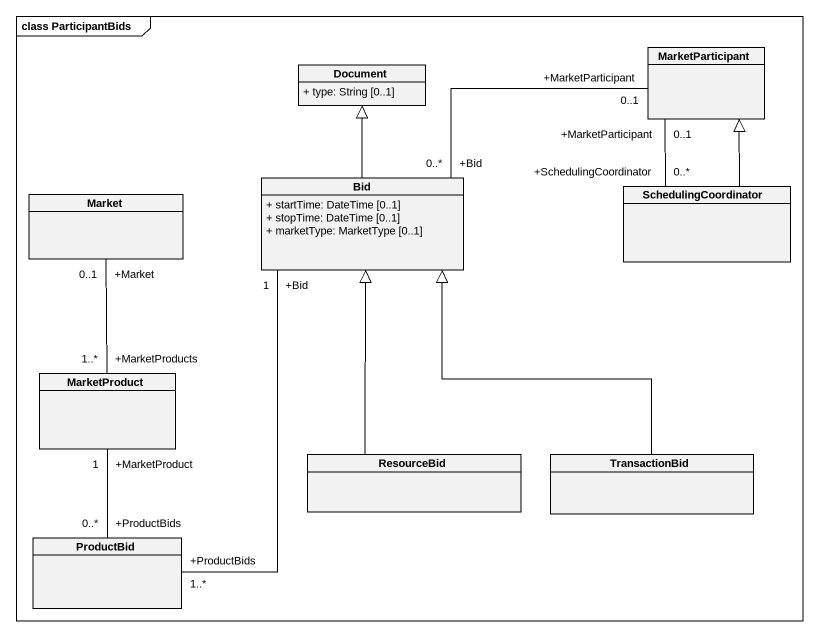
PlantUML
@startuml
mainframe class ParticipantBids
hide circle
hide empty members
skinparam classAttributeIconSize 0
class MarketParticipant
class Document {
  + type: String [0..1]
}
class Market
class Bid {
  + startTime: DateTime [0..1]
  + stopTime: DateTime [0..1]
  + marketType: MarketType [0..1]
}
class SchedulingCoordinator
class MarketProduct
class ResourceBid
class TransactionBid
class ProductBid
Bid "+Bid\n0..*" -right- "+MarketParticipant\n0..1" MarketParticipant
Bid -up-|> Document
SchedulingCoordinator -up-|> MarketParticipant
SchedulingCoordinator "+SchedulingCoordinator\n0..*" -up- "+MarketParticipant\n0..1" MarketParticipant
MarketProduct "+MarketProducts\n1..*" -up- "+Market\n0..1" Market
MarketProduct "+MarketProduct\n1" -- "+ProductBids\n0..*" ProductBid
ResourceBid -up-|> Bid
TransactionBid -up-|> Bid
ProductBid "+ProductBids\n1..*" -up- "+Bid\n1" Bid
@enduml
